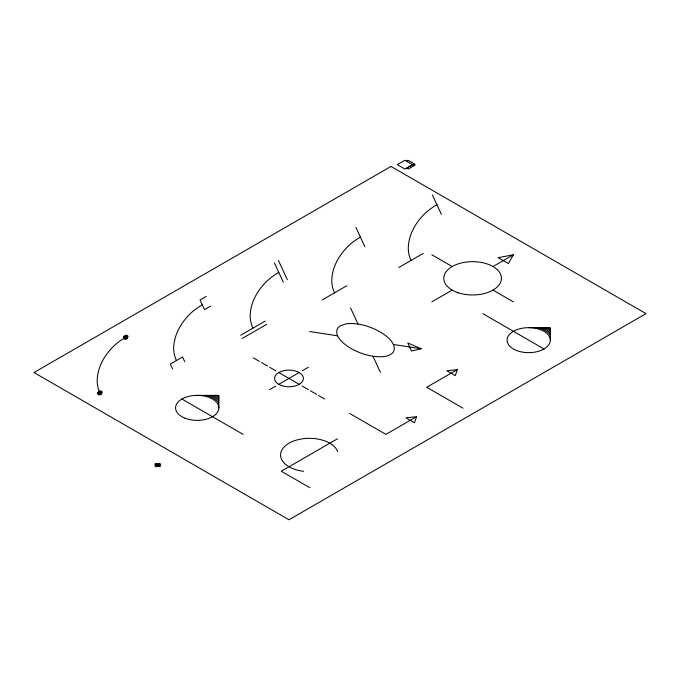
<?xml version="1.0" encoding="UTF-8"?>
<svg xmlns="http://www.w3.org/2000/svg" width="680" height="680" viewBox="0 0 680 680"><rect width="100%" height="100%" fill="white"/><g stroke="black" fill="none" stroke-linecap="round" stroke-linejoin="round"><path stroke-width="1.02" d="M416.5 416.704L414.502 422.764L406.011 417.86L416.5 416.704L385.9 434.375L349.613 413.423M457.3 369.597L455.302 375.649L446.811 370.753L457.3 369.597L426.7 387.26L462.987 408.212M513.4 254.762L508.368 263.551L498.168 257.669L513.4 254.762L493 266.543M406.538 161.151L408.068 160.268L415.004 164.271L413.474 165.155L404.923 160.233L397.273 164.654L404.923 169.073L412.573 164.654M206.176 296.454L200.056 299.99L204.544 309.647L210.664 306.111M240.695 335.231L265.175 321.096M242.19 338.445L266.671 324.309M322.295 299.897L346.774 285.762M398.795 267.503L423.274 253.376M269.62 389.615L275.74 386.087M278.8 384.319L299.2 372.538M302.26 370.77L308.38 367.243M431.8 301.869L452.2 290.096M337.526 438.744L281.274 471.223L309.68 487.628M421.234 348.772L411.493 350.999L407.762 342.958L421.234 348.772L393.363 344.462A40.375 23.316 0 0 0 388.773 338.3A60.996 35.215 0 0 0 368.713 326.714A40.375 23.316 0 0 0 358.037 324.062A27.378 15.801 0 0 0 346.502 323.731L340.519 325.728A12.223 7.055 0 0 0 337.093 329.57A25.78 14.884 0 0 0 337.637 335.844A40.375 23.316 0 0 0 342.227 342.006A60.996 35.215 0 0 0 362.287 353.591A40.375 23.316 0 0 0 372.963 356.243A25.78 14.884 0 0 0 383.826 356.55A12.223 7.055 0 0 0 393.907 350.727A25.78 14.884 0 0 0 393.363 344.462M528.7 327.658L550.341 327.658L550.341 340.153M197.2 395.377L218.841 395.377L218.841 407.873M309.765 331.525L337.637 335.844M431.8 254.762L452.2 266.543M493 290.096L513.4 301.869M482.8 313.65L544 348.984M253.3 357.816L259.42 361.352M261.46 362.525L267.58 366.061M269.62 367.243L275.74 370.77M278.8 372.538L299.2 384.319M302.26 386.087L308.38 389.615M310.42 390.796L316.54 394.332M318.58 395.505L324.7 399.041M181.9 399.041L243.1 434.375M157.837 464.16L159.341 465.026M156.213 465.103L157.718 465.97M432.421 195.049L441.379 214.362M355.921 227.443L364.879 246.746M350.565 307.972L358.037 324.062M372.963 356.243L380.434 372.325M278.4 260.423L287.359 279.726M274.32 262.777L283.279 282.081M184.79 361.845L182.554 357.017L170.315 364.08L172.55 368.909M303.628 471.308A28.849 16.66 0 0 1 280.619 453.866A28.849 16.66 0 0 1 307.462 438.362A28.849 16.66 0 0 1 337.662 451.647M544.561 327.658A26.834 15.487 0 0 1 550.341 330.99M537.523 327.658A23.366 13.489 0 0 1 550.341 335.053M547.34 327.658A28.56 16.49 0 0 1 550.341 329.383M541.416 327.658A25.101 14.492 0 0 1 550.341 332.809M209.916 395.377A25.101 14.492 0 0 1 218.841 400.528M215.84 395.377A28.56 16.49 0 0 1 218.841 397.111M206.023 395.377A23.366 13.489 0 0 1 218.841 402.781M213.061 395.377A26.834 15.487 0 0 1 218.841 398.718M99.934 392.938A80.75 46.623 0 0 1 97.215 379.61A122.001 70.431 0 0 1 111.903 347.964A80.75 46.623 0 0 1 125.8 337.203M176.434 360.553A80.75 46.623 0 0 1 173.714 347.225A122.001 70.431 0 0 1 188.403 315.571A80.75 46.623 0 0 1 202.3 304.819M252.934 328.159A80.75 46.623 0 0 1 250.214 314.832A122.001 70.431 0 0 1 264.902 283.186A80.75 46.623 0 0 1 278.8 272.425M334.534 292.825A80.75 46.623 0 0 1 331.815 279.497A122.001 70.431 0 0 1 346.502 247.851A80.75 46.623 0 0 1 360.4 237.099M411.034 260.44A80.75 46.623 0 0 1 408.315 247.112A122.001 70.431 0 0 1 423.002 215.466A80.75 46.623 0 0 1 436.9 204.706M97.962 392.632L97.758 393.448A4.037 2.329 0 0 0 97.894 394.12A2.575 1.488 0 0 0 98.388 394.672L99.713 394.91A2.737 1.581 0 0 0 100.683 394.553A4.037 2.329 0 0 0 101.379 394.009L102.11 392.428A4.037 2.329 0 0 0 101.974 391.765A2.575 1.488 0 0 0 101.481 391.204L100.104 390.991A2.575 1.488 0 0 0 99.186 391.332A4.037 2.329 0 0 0 98.49 391.867L97.962 392.632M98.353 392.7L98.192 393.346A3.23 1.861 0 0 0 98.303 393.881A2.066 1.19 0 0 0 98.702 394.332L99.756 394.519A2.193 1.266 0 0 0 100.529 394.23A3.23 1.861 0 0 0 101.091 393.796L101.677 392.53A3.23 1.861 0 0 0 101.566 391.995A2.066 1.19 0 0 0 101.167 391.552L100.07 391.382A2.066 1.19 0 0 0 99.34 391.654A3.23 1.861 0 0 0 98.778 392.079L98.353 392.7M98.753 392.76L98.626 393.244A2.422 1.402 0 0 0 98.71 393.644A1.547 0.892 0 0 0 99.008 393.983L99.798 394.12A1.64 0.952 0 0 0 100.385 393.907A2.422 1.402 0 0 0 100.802 393.584L101.243 392.632A2.422 1.402 0 0 0 101.159 392.232A1.547 0.892 0 0 0 100.861 391.901L100.036 391.774A1.547 0.892 0 0 0 99.484 391.977A2.422 1.402 0 0 0 99.067 392.3L98.753 392.76M99.144 392.819C99.824 395.717 101.889 390.397 99.144 392.819M99.543 392.878C99.875 394.332 100.912 391.671 99.543 392.878M123.828 336.906L123.624 337.722A4.037 2.329 0 0 0 123.76 338.385A2.575 1.488 0 0 0 124.253 338.946L125.579 339.175A2.737 1.581 0 0 0 126.548 338.819A4.037 2.329 0 0 0 127.245 338.274L127.976 336.694A4.037 2.329 0 0 0 127.84 336.03A2.575 1.488 0 0 0 127.347 335.469L125.97 335.257A2.575 1.488 0 0 0 125.052 335.597A4.037 2.329 0 0 0 124.355 336.132L123.828 336.906M124.228 336.966L124.057 337.62A3.23 1.861 0 0 0 124.168 338.147A2.066 1.19 0 0 0 124.568 338.598L125.621 338.784A2.193 1.266 0 0 0 126.395 338.495A3.23 1.861 0 0 0 126.956 338.062L127.543 336.796A3.23 1.861 0 0 0 127.432 336.269A2.066 1.19 0 0 0 127.032 335.818L125.936 335.648A2.066 1.19 0 0 0 125.205 335.92A3.23 1.861 0 0 0 124.644 336.353L124.228 336.966M124.619 337.025L124.491 337.51A2.422 1.402 0 0 0 124.576 337.918A1.547 0.892 0 0 0 124.873 338.249L125.664 338.385A1.64 0.952 0 0 0 126.251 338.173A2.422 1.402 0 0 0 126.667 337.85L127.109 336.898A2.422 1.402 0 0 0 127.024 336.498A1.547 0.892 0 0 0 126.727 336.166L125.902 336.039A1.547 0.892 0 0 0 125.349 336.243A2.422 1.402 0 0 0 124.933 336.566L124.619 337.025M125.009 337.084C125.689 339.983 127.755 334.671 125.009 337.084M125.409 337.144C125.74 338.598 126.778 335.937 125.409 337.144M391 166.43L34 372.538L289 519.766L646 313.65L391 166.43M413.474 164.271L406.776 168.138L408.306 169.022L415.004 165.155L413.474 164.271M156.213 463.335L154.776 464.16L159.341 466.794L160.778 465.97L156.213 463.335M159.273 463.335L154.776 465.927L156.281 466.794L160.778 464.202L159.273 463.335M516.571 350.498A21.641 12.495 0 0 0 550.281 341.046A21.641 12.495 0 0 0 519.248 328.916A21.641 12.495 0 0 0 516.571 350.498M185.07 418.217A21.641 12.495 0 0 0 218.781 408.765A21.641 12.495 0 0 0 187.748 396.635A21.641 12.495 0 0 0 185.07 418.217M281.784 385.645A14.424 8.33 0 0 0 303.425 378.428A14.424 8.33 0 0 0 281.784 371.221A14.424 8.33 0 0 0 281.784 385.645M458.175 292.74A28.849 16.66 0 0 0 501.449 278.315A28.849 16.66 0 0 0 458.175 263.891A28.849 16.66 0 0 0 458.175 292.74"/></g></svg>
